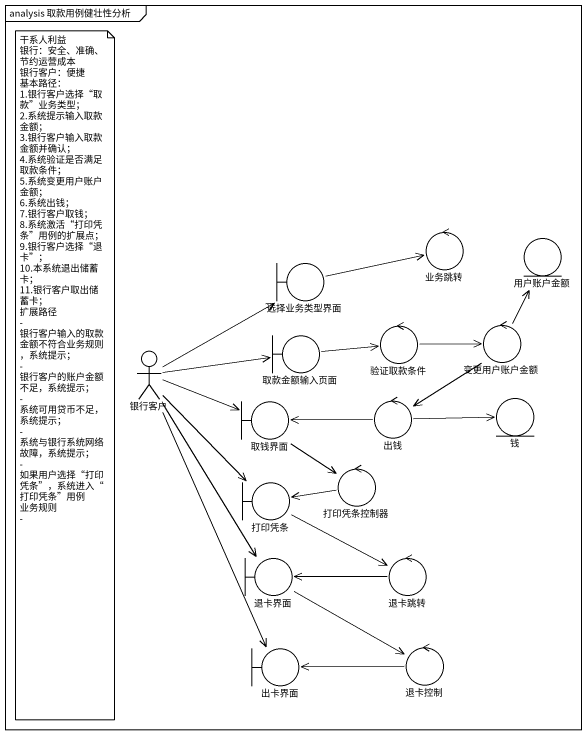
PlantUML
@startuml
mainframe analysis 取款用例健壮性分析
control 业务跳转
entity 用户账户金额
boundary 选择业务类型界面
control 验证取款条件
control 变更用户账户金额
actor 银行客户
boundary 取款金额输入页面
boundary 取钱界面
control 出钱
entity 钱
control 打印凭条控制器
boundary 打印凭条
boundary 退卡界面
control 退卡跳转
boundary 出卡界面
control 退卡控制
选择业务类型界面 -right-> 业务跳转
验证取款条件 -right-> 变更用户账户金额
变更用户账户金额 -up-> 用户账户金额
变更用户账户金额 --> 出钱
银行客户 -up-> 选择业务类型界面
银行客户 -right-> 取款金额输入页面
银行客户 -right-> 取钱界面
银行客户 --> 打印凭条
银行客户 --> 退卡界面
银行客户 --> 出卡界面
取款金额输入页面 -right-> 验证取款条件
取钱界面 --> 打印凭条控制器
出钱 -left-> 取钱界面
出钱 -right-> 钱
打印凭条控制器 -left-> 打印凭条
打印凭条 -right-> 退卡跳转
退卡界面 -right-> 退卡控制
退卡跳转 -left-> 退卡界面
退卡控制 -left-> 出卡界面
note as N1
  干系人利益
  银行：安全、准确、节约运营成本
  银行客户：便捷
  基本路径：
  1.银行客户选择“取款”业务类型；
  2.系统提示输入取款金额；
  3.银行客户输入取款金额并确认；
  4.系统验证是否满足取款条件；
  5.系统变更用户账户金额；
  6.系统出钱；
  7.银行客户取钱；
  8.系统激活“打印凭条”用例的扩展点；
  9.银行客户选择“退卡”；
  10.本系统退出储蓄卡；
  11.银行客户取出储蓄卡；
  扩展路径
  - 银行客户输入的取款金额不符合业务规则，系统提示；
  - 银行客户的账户金额不足，系统提示；
  - 系统可用贷币不足，系统提示；
  - 系统与银行系统网络故障，系统提示；
  - 如果用户选择“打印凭条”，系统进入“打印凭条”用例
  业务规则
  -
end note
@enduml
